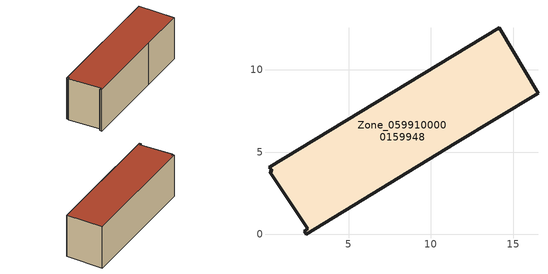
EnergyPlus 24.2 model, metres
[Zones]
Zone_0599100000159948
 floor ground (C_G): 2.53,0.33 0.22,3.8 0.36,3.88 0.17,4.07 14.14,12.56 16.5,8.57 11.49,5.53 2.43,0 2.3,0.2 z0
 wall outside (C_F): 16.5,8.57 14.14,12.56 0.17,4.07 0.36,3.88 0.22,3.8 2.53,0.33 2.3,0.2 2.43,0 11.49,5.53 16.5,8.57 z0:5.63
 roof outside (C_R): 0.22,3.8 2.53,0.33 2.3,0.2 2.43,0 11.49,5.53 16.5,8.57 14.14,12.56 0.17,4.07 0.36,3.88 z5.63
[BUILDING]
Pand.0599100000159948: North Axis=0; Terrain=City; Loads Convergence Tolerance Value=0.04; Temperature Convergence Tolerance Value=0.4; Solar Distribution=FullExterior; Maximum Number of Warmup Days=25; Minimum Number of Warmup Days=1
[Site:Location]
Rotterdam.The.Hague.AP_ZH_NLD Design_Conditions: Latitude=51.96; Longitude=4.45; Time Zone=1; Elevation=-4.5
[SITE:GROUNDTEMPERATURE:BUILDINGSURFACE]
18, 18, 18, 18, 18, 18, 18, 18, 18, 18, 18, 18
[MATERIAL] Thermal Absorptance=0.9; Solar Absorptance=0.7; Visible Absorptance=0.7
Name | Roughness | Thickness | Conductivity | Density | Specific Heat
G.TI.1946 | MediumSmooth | 0.15 | 1 | 540 | 1210
F.TI.1946 | Rough | 0.3 | 0.857143 | 1920 | 840
R.TI.1946 | MediumRough | 0.2 | 0.1 | 1500 | 1000
[CONSTRUCTION]
C_G: G.TI.1946
C_F: F.TI.1946
C_R: R.TI.1946
[ZONE]
Zone_0599100000159948: Type=1; Multiplier=1; Ceiling Height=Autocalculate; Volume=Autocalculate; Floor Area=autocalculate; Part of Total Floor Area=Yes
[ZONEINFILTRATION:DESIGNFLOWRATE]
Infil_Zone_0599100000159948: Zone or ZoneList or Space or SpaceList=Zone_0599100000159948; Schedule=AlwaysOn; Design Flow Rate Calculation Method=Flow/Area; Flow Rate per Floor Area=0.003; Constant Term Coefficient=1; Temperature Term Coefficient=0; Velocity Term Coefficient=0; Velocity Squared Term Coefficient=0
[HVACTEMPLATE:ZONE:IDEALLOADSAIRSYSTEM]
Zone_0599100000159948: Maximum Heating Supply Air Temperature=50; Minimum Cooling Supply Air Temperature=13; Maximum Heating Supply Air Humidity Ratio=0.0156; Minimum Cooling Supply Air Humidity Ratio=0.0077; Heating Limit=NoLimit; Cooling Limit=NoLimit; Dehumidification Control Type=ConstantSensibleHeatRatio; Cooling Sensible Heat Ratio=0.7; Dehumidification Setpoint=60; Humidification Control Type=None; Humidification Setpoint=30; Outdoor Air Method=None; Outdoor Air Flow Rate per Person=0.00944; Outdoor Air Flow Rate per Zone Floor Area=0; Outdoor Air Flow Rate per Zone=0; Demand Controlled Ventilation Type=None; Outdoor Air Economizer Type=NoEconomizer; Heat Recovery Type=None; Sensible Heat Recovery Effectiveness=0.7; Latent Heat Recovery Effectiveness=0.65
[ZONECONTROL:THERMOSTAT]
ThermostatControl_Zone_0599100000159948: Zone or ZoneList=Zone_0599100000159948; Control Type Schedule=DualSetpointControlType; Control 1=Thermostat_Zone_0599100000159948; Temperature Difference Between Cutout And Setpoint=0
[THERMOSTATSETPOINT:DUALSETPOINT]
Thermostat_Zone_0599100000159948: Heating Setpoint Temperature Schedule=HeatingSetpoint_Zone_0599100000159948; Cooling Setpoint Temperature Schedule=CoolingSetpoint_Zone_0599100000159948
[SCHEDULE:COMPACT]
HeatingSetpoint_Zone_0599100000159948: Through: 12/31, For: AllDays, Until: 24:00, 21
CoolingSetpoint_Zone_0599100000159948: Through: 12/31, For: AllDays, Until: 24:00, 24
DualSetpointControlType: Through: 12/31, For: AllDays, Until: 24:00, 4
AlwaysOn: Through: 12/31, For: AllDays, Until: 24:00, 1
